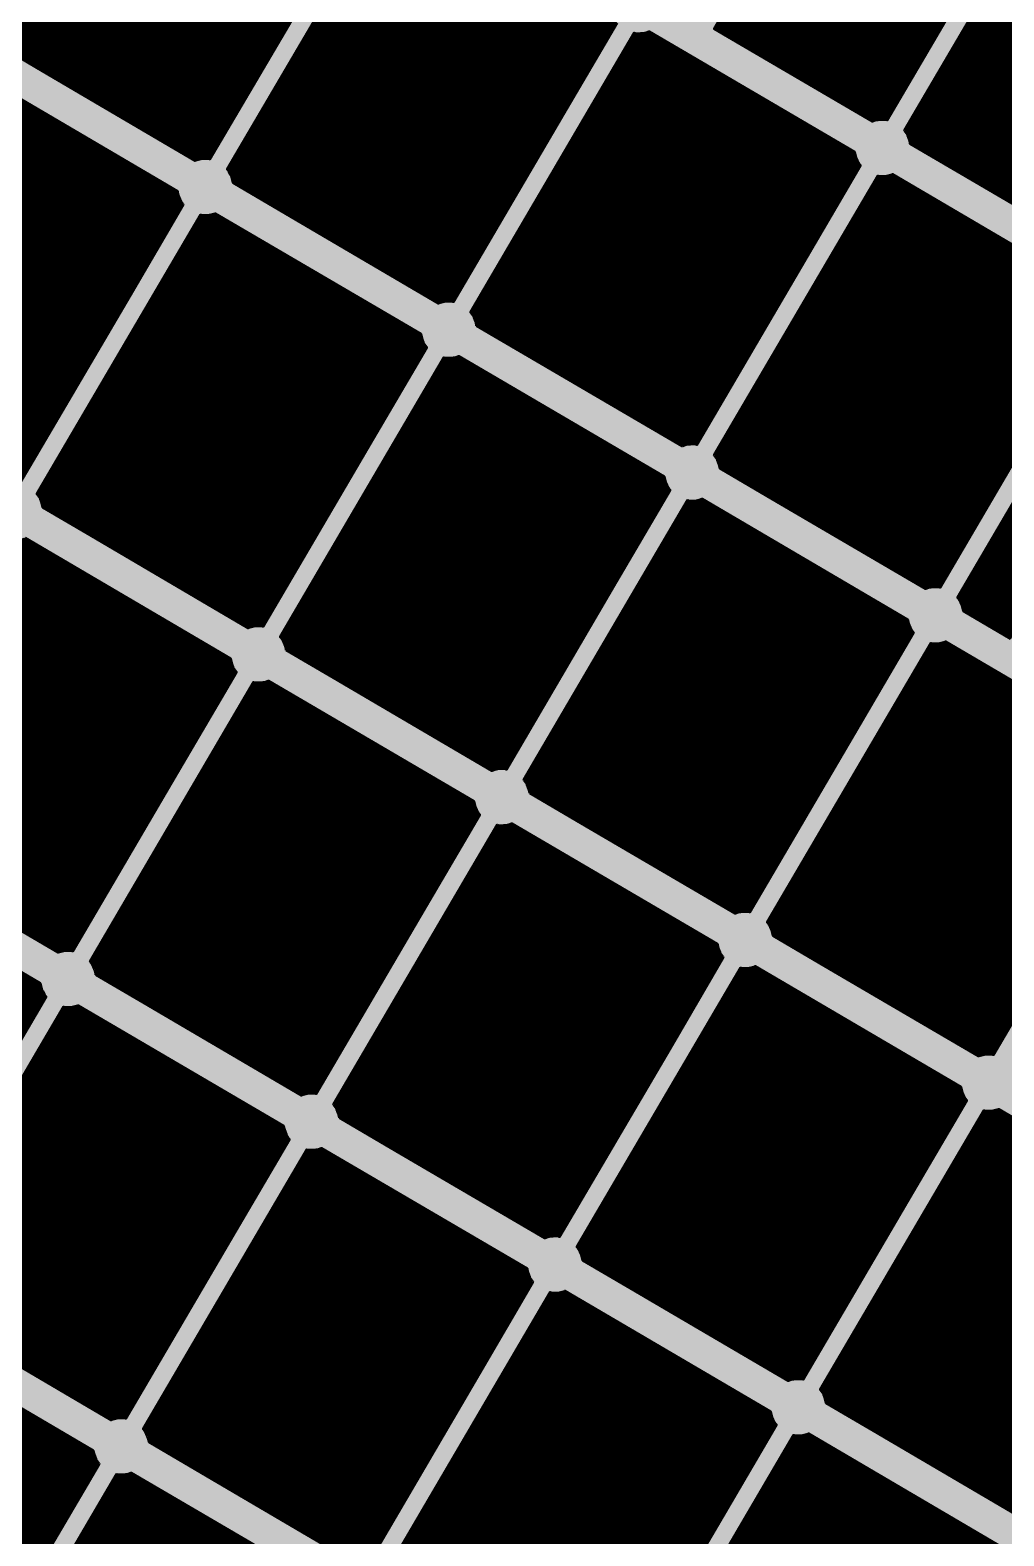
# Model space of a CAD drawing. Header units: metres. Extents: x 729569 to 733474, y 1423763 to 1426173.
# Drawn here: x 730417 to 730831, y 1424411 to 1425051 of the extents above; entities that cross this region are included whole.
import ezdxf

# ---------------------------------------------------------------- set-up
doc = ezdxf.new("R2010")
doc.units = ezdxf.units.M
for name, color, linetype in [('BOUNDARY', 7, 'Continuous'), ('GREEN_AREA', 7, 'Continuous'), ('PARCEL_BORDER', 7, 'Continuous'), ('PARCEL_L', 7, 'Continuous'), ('PARCEL_M', 7, 'Continuous')]:
    doc.layers.add(name, color=color, linetype=linetype)

msp = doc.modelspace()

# ---------------------------------------------------------------- hatches: boundary and pattern name
at = {"layer": 'BOUNDARY', "true_color": 0xdcdcdc}
h = msp.add_hatch(dxfattribs=at)
h.set_pattern_fill('SOLID')
h.paths.add_polyline_path([(731147.16, 1424721.86), (731256.16, 1424608.75), (731244.45, 1424320.13), (731216.28, 1423762.84), (731085.59, 1423834.2), (731085.45, 1423834.27), (731029.37, 1423862.74), (731029.22, 1423862.81), (730813.25, 1423963.61), (730747.11, 1423994.49), (730747.07, 1423994.51), (730733.5, 1424000.7), (730660.17, 1424039.15), (730617.42, 1424061.56), (730529.44, 1424109.24), (730310.18, 1424230.03), (730192.73, 1424303.57), (730172.54, 1424316.68), (730172.45, 1424316.74), (729875.07, 1424500.8), (729806.43, 1424543.45), (729687.49, 1424617.38), (729569.32, 1424690.82), (729612.42, 1424741.31), (729675.47, 1424785.2), (729675.56, 1424785.27), (729762.88, 1424849.07), (729816.98, 1424888.6), (729996.73, 1425019.9), (730119.82, 1425084.44), (730120.07, 1425084.58), (730266.65, 1425172.21), (730267.07, 1425172.49), (730267.45, 1425172.81), (730267.81, 1425173.17), (730268.12, 1425173.56), (730268.4, 1425173.98), (730268.63, 1425174.42), (730359.38, 1425372.62), (730359.55, 1425373.05), (730359.68, 1425373.49), (730359.77, 1425373.93), (730395.3, 1425601.1), (730395.35, 1425601.52), (730395.36, 1425601.94), (730395.34, 1425602.37), (730390.26, 1425652.75), (730458.22, 1425806.03), (730647.82, 1425710.72), (730656.83, 1425706.19), (730670.25, 1425699.44), (730680.5, 1425694.29), (730680.96, 1425694.09), (730681.44, 1425693.93), (730681.93, 1425693.82), (730682.43, 1425693.77), (730682.94, 1425693.76), (730683.44, 1425693.81), (730683.94, 1425693.9), (730684.42, 1425694.05), (730684.89, 1425694.24), (730685.33, 1425694.48), (730685.75, 1425694.77), (730686.14, 1425695.09), (730686.49, 1425695.45), (730686.81, 1425695.85), (730687.08, 1425696.27), (730728.18, 1425768.01), (730728.19, 1425768.02), (730769.13, 1425840.14), (730805.64, 1425904.46), (731213.98, 1425663.18), (731130.61, 1425526.56), (731130.37, 1425526.13), (731130.18, 1425525.67), (731130.04, 1425525.2), (731129.94, 1425524.72), (731129.89, 1425524.23), (731129.88, 1425523.74), (731129.93, 1425523.25), (731130.02, 1425522.76), (731130.16, 1425522.29), (731130.35, 1425521.83), (731130.58, 1425521.4), (731130.85, 1425520.99), (731131.17, 1425520.61), (731131.51, 1425520.26), (731131.9, 1425519.94), (731132.31, 1425519.67), (731180.61, 1425490.69), (731133.33, 1425350.71), (731133.22, 1425350.34), (731133.14, 1425349.98), (731105.49, 1425193.29), (731092.66, 1425120.94), (731092.59, 1425120.23), (731084.29, 1424870.04), (731084.29, 1424869.91), (731083.66, 1424789.99), (731083.68, 1424789.51), (731083.74, 1424789.03), (731083.86, 1424788.56), (731084.01, 1424788.11), (731084.21, 1424787.67), (731084.46, 1424787.25), (731084.74, 1424786.85), (731085.05, 1424786.49), (731147.16, 1424721.86), (731147.16, 1424721.86)])
at = {"layer": 'GREEN_AREA', "true_color": 0x96c896}
h = msp.add_hatch(dxfattribs=at)
h.set_pattern_fill('SOLID')
h.paths.add_polyline_path([(730468.05, 1425170.76), (730469.22, 1425170.77), (730470.39, 1425170.9), (730471.55, 1425171.14), (730472.67, 1425171.49), (730472.8, 1425171.55), (730560.17, 1425120.32), (730560.18, 1425120.18), (730560.43, 1425119.03), (730560.78, 1425117.9), (730561.24, 1425116.82), (730561.8, 1425115.79), (730562.47, 1425114.81), (730562.7, 1425114.53), (730539.91, 1425075.66), (730468.19, 1425117.71), (730419.52, 1425034.7), (730399.46, 1425046.46), (730399.44, 1425046.6), (730399.2, 1425047.76), (730398.85, 1425048.88), (730398.39, 1425049.96), (730397.82, 1425051), (730397.16, 1425051.97), (730396.93, 1425052.25), (730466.52, 1425170.93), (730466.87, 1425170.86), (730468.05, 1425170.76)])
h = msp.add_hatch(dxfattribs=at)
h.set_pattern_fill('SOLID')
h.paths.add_polyline_path([(730863.03, 1425127.07), (730864.15, 1425127.42), (730864.28, 1425127.48), (730951.65, 1425076.25), (730951.67, 1425076.11), (730951.91, 1425074.96), (730952.26, 1425073.83), (730952.72, 1425072.75), (730953.29, 1425071.72), (730953.95, 1425070.74), (730954.18, 1425070.47), (730931.39, 1425031.59), (730859.67, 1425073.64), (730811, 1424990.63), (730790.94, 1425002.4), (730790.92, 1425002.53), (730790.68, 1425003.69), (730790.33, 1425004.81), (730789.87, 1425005.89), (730789.3, 1425006.93), (730788.64, 1425007.9), (730788.41, 1425008.18), (730858, 1425126.86), (730858.36, 1425126.8), (730859.53, 1425126.69), (730860.71, 1425126.7), (730861.88, 1425126.83), (730863.03, 1425127.07)])
h = msp.add_hatch(dxfattribs=at)
h.set_pattern_fill('SOLID')
h.paths.add_polyline_path([(730571.56, 1425110.06), (730572.74, 1425110.07), (730573.91, 1425110.2), (730575.07, 1425110.44), (730576.19, 1425110.79), (730576.32, 1425110.85), (730663.69, 1425059.62), (730663.7, 1425059.48), (730663.94, 1425058.33), (730664.3, 1425057.21), (730664.76, 1425056.12), (730665.32, 1425055.09), (730665.99, 1425054.12), (730666.22, 1425053.84), (730643.42, 1425014.96), (730571.71, 1425057.01), (730523.03, 1424974.01), (730502.98, 1424985.77), (730502.96, 1424985.91), (730502.72, 1424987.06), (730502.37, 1424988.18), (730501.91, 1424989.27), (730501.34, 1424990.3), (730500.68, 1424991.27), (730500.44, 1424991.55), (730570.03, 1425110.23), (730570.39, 1425110.17), (730571.56, 1425110.06)])
h = msp.add_hatch(dxfattribs=at)
h.set_pattern_fill('SOLID')
h.paths.add_polyline_path([(730606.49, 1424925.07), (730606.48, 1424925.21), (730606.24, 1424926.36), (730605.88, 1424927.48), (730605.42, 1424928.57), (730604.86, 1424929.6), (730604.19, 1424930.57), (730603.96, 1424930.85), (730673.55, 1425049.54), (730673.91, 1425049.47), (730675.08, 1425049.37), (730676.26, 1425049.38), (730677.43, 1425049.5), (730678.58, 1425049.74), (730679.71, 1425050.1), (730679.84, 1425050.15), (730767.2, 1424998.92), (730767.22, 1424998.78), (730767.46, 1424997.63), (730767.81, 1424996.51), (730768.27, 1424995.42), (730768.84, 1424994.39), (730769.5, 1424993.42), (730769.74, 1424993.14), (730746.94, 1424954.26), (730675.22, 1424996.32), (730626.55, 1424913.31), (730606.49, 1424925.07)])
h = msp.add_hatch(dxfattribs=at)
h.set_pattern_fill('SOLID')
h.paths.add_polyline_path([(730318.53, 1424908.44), (730318.51, 1424908.58), (730318.27, 1424909.73), (730317.92, 1424910.86), (730317.46, 1424911.94), (730316.89, 1424912.97), (730316.23, 1424913.95), (730316, 1424914.22), (730385.59, 1425032.91), (730385.94, 1425032.84), (730387.12, 1425032.74), (730388.29, 1425032.75), (730389.47, 1425032.88), (730390.62, 1425033.12), (730391.74, 1425033.47), (730391.87, 1425033.52), (730479.24, 1424982.29), (730479.26, 1424982.16), (730479.5, 1424981), (730479.85, 1424979.88), (730480.31, 1424978.8), (730480.88, 1424977.76), (730481.54, 1424976.79), (730481.77, 1424976.51), (730458.98, 1424937.63), (730387.26, 1424979.69), (730338.59, 1424896.68), (730318.53, 1424908.44)])
h = msp.add_hatch(dxfattribs=at)
h.set_pattern_fill('SOLID')
h.paths.add_polyline_path([(730873.25, 1424932.44), (730850.46, 1424893.57), (730778.74, 1424935.62), (730730.07, 1424852.61), (730710.01, 1424864.37), (730710, 1424864.51), (730709.75, 1424865.66), (730709.4, 1424866.79), (730708.94, 1424867.87), (730708.38, 1424868.9), (730707.71, 1424869.88), (730707.48, 1424870.16), (730777.07, 1424988.84), (730777.43, 1424988.77), (730778.6, 1424988.67), (730779.78, 1424988.68), (730780.95, 1424988.81), (730782.1, 1424989.05), (730783.22, 1424989.4), (730783.35, 1424989.46), (730870.72, 1424938.23), (730870.74, 1424938.09), (730870.98, 1424936.93), (730871.33, 1424935.81), (730871.79, 1424934.73), (730872.36, 1424933.69), (730873.02, 1424932.72), (730873.25, 1424932.44)])
h = msp.add_hatch(dxfattribs=at)
h.set_pattern_fill('SOLID')
h.paths.add_polyline_path([(730490.63, 1424972.04), (730491.81, 1424972.05), (730492.98, 1424972.18), (730494.14, 1424972.42), (730495.26, 1424972.77), (730495.39, 1424972.83), (730582.76, 1424921.6), (730582.77, 1424921.46), (730583.01, 1424920.31), (730583.37, 1424919.18), (730583.83, 1424918.1), (730584.39, 1424917.07), (730585.06, 1424916.09), (730585.29, 1424915.81), (730562.49, 1424876.94), (730490.78, 1424918.99), (730442.1, 1424835.98), (730422.05, 1424847.74), (730422.03, 1424847.88), (730421.79, 1424849.04), (730421.44, 1424850.16), (730420.98, 1424851.24), (730420.41, 1424852.28), (730419.75, 1424853.25), (730419.51, 1424853.53), (730489.1, 1424972.21), (730489.46, 1424972.14), (730490.63, 1424972.04)])
h = msp.add_hatch(dxfattribs=at)
h.set_pattern_fill('SOLID')
h.paths.add_polyline_path([(730975.87, 1424873), (730976.54, 1424872.02), (730976.77, 1424871.75), (730953.98, 1424832.87), (730882.26, 1424874.92), (730833.59, 1424791.91), (730813.53, 1424803.67), (730813.51, 1424803.81), (730813.27, 1424804.97), (730812.92, 1424806.09), (730812.46, 1424807.17), (730811.89, 1424808.21), (730811.23, 1424809.18), (730811, 1424809.46), (730880.59, 1424928.14), (730880.94, 1424928.08), (730882.12, 1424927.97), (730883.29, 1424927.98), (730884.46, 1424928.11), (730885.62, 1424928.35), (730886.74, 1424928.7), (730886.87, 1424928.76), (730974.24, 1424877.53), (730974.25, 1424877.39), (730974.5, 1424876.24), (730974.85, 1424875.11), (730975.31, 1424874.03), (730975.87, 1424873)])
h = msp.add_hatch(dxfattribs=at)
h.set_pattern_fill('SOLID')
h.paths.add_polyline_path([(730525.56, 1424787.05), (730525.55, 1424787.19), (730525.31, 1424788.34), (730524.95, 1424789.46), (730524.49, 1424790.55), (730523.93, 1424791.58), (730523.26, 1424792.55), (730523.03, 1424792.83), (730592.62, 1424911.51), (730592.98, 1424911.45), (730594.15, 1424911.34), (730595.33, 1424911.35), (730596.5, 1424911.48), (730597.65, 1424911.72), (730598.78, 1424912.07), (730598.91, 1424912.13), (730686.28, 1424860.9), (730686.29, 1424860.76), (730686.53, 1424859.61), (730686.88, 1424858.48), (730687.34, 1424857.4), (730687.91, 1424856.37), (730688.57, 1424855.4), (730688.81, 1424855.12), (730666.01, 1424816.24), (730594.29, 1424858.29), (730545.62, 1424775.28), (730525.56, 1424787.05)])
h = msp.add_hatch(dxfattribs=at)
h.set_pattern_fill('SOLID')
h.paths.add_polyline_path([(730629.08, 1424726.35), (730629.07, 1424726.49), (730628.82, 1424727.64), (730628.47, 1424728.76), (730628.01, 1424729.85), (730627.45, 1424730.88), (730626.78, 1424731.85), (730626.55, 1424732.13), (730696.14, 1424850.82), (730696.5, 1424850.75), (730697.67, 1424850.65), (730698.85, 1424850.66), (730700.02, 1424850.78), (730701.17, 1424851.02), (730702.29, 1424851.38), (730702.42, 1424851.43), (730789.79, 1424800.2), (730789.81, 1424800.06), (730790.05, 1424798.91), (730790.4, 1424797.79), (730790.86, 1424796.7), (730791.43, 1424795.67), (730792.09, 1424794.7), (730792.32, 1424794.42), (730769.53, 1424755.54), (730697.81, 1424797.6), (730649.14, 1424714.59), (730629.08, 1424726.35)])
h = msp.add_hatch(dxfattribs=at)
h.set_pattern_fill('SOLID')
h.paths.add_polyline_path([(730409.71, 1424834.02), (730410.88, 1424834.03), (730412.05, 1424834.15), (730413.21, 1424834.4), (730414.33, 1424834.75), (730414.46, 1424834.8), (730501.83, 1424783.57), (730501.84, 1424783.44), (730502.08, 1424782.28), (730502.44, 1424781.16), (730502.9, 1424780.08), (730503.46, 1424779.04), (730504.13, 1424778.07), (730504.36, 1424777.79), (730481.57, 1424738.91), (730409.85, 1424780.97), (730361.17, 1424697.96), (730341.12, 1424709.72), (730341.1, 1424709.86), (730340.86, 1424711.01), (730340.51, 1424712.14), (730340.05, 1424713.22), (730339.48, 1424714.25), (730338.82, 1424715.22), (730338.58, 1424715.5), (730408.18, 1424834.19), (730408.53, 1424834.12), (730409.71, 1424834.02)])
h = msp.add_hatch(dxfattribs=at)
h.set_pattern_fill('SOLID')
h.paths.add_polyline_path([(730894.94, 1424734.97), (730895.61, 1424734), (730895.84, 1424733.72), (730873.05, 1424694.85), (730801.33, 1424736.9), (730752.66, 1424653.89), (730732.6, 1424665.65), (730732.58, 1424665.79), (730732.34, 1424666.94), (730731.99, 1424668.07), (730731.53, 1424669.15), (730730.96, 1424670.18), (730730.3, 1424671.16), (730730.07, 1424671.44), (730799.66, 1424790.12), (730800.01, 1424790.05), (730801.19, 1424789.95), (730802.36, 1424789.96), (730803.54, 1424790.09), (730804.69, 1424790.33), (730805.81, 1424790.68), (730805.94, 1424790.74), (730893.31, 1424739.51), (730893.33, 1424739.37), (730893.57, 1424738.21), (730893.92, 1424737.09), (730894.38, 1424736.01), (730894.94, 1424734.97)])
h = msp.add_hatch(dxfattribs=at)
h.set_pattern_fill('SOLID')
h.paths.add_polyline_path([(730444.63, 1424649.02), (730444.62, 1424649.16), (730444.38, 1424650.31), (730444.03, 1424651.44), (730443.56, 1424652.52), (730443, 1424653.56), (730442.34, 1424654.53), (730442.1, 1424654.81), (730511.69, 1424773.49), (730512.05, 1424773.42), (730513.22, 1424773.32), (730514.4, 1424773.33), (730515.57, 1424773.46), (730516.72, 1424773.7), (730517.85, 1424774.05), (730517.98, 1424774.11), (730605.35, 1424722.88), (730605.36, 1424722.74), (730605.6, 1424721.59), (730605.95, 1424720.46), (730606.42, 1424719.38), (730606.98, 1424718.34), (730607.64, 1424717.37), (730607.88, 1424717.09), (730585.08, 1424678.22), (730513.36, 1424720.27), (730464.69, 1424637.26), (730444.63, 1424649.02)])
h = msp.add_hatch(dxfattribs=at)
h.set_pattern_fill('SOLID')
h.paths.add_polyline_path([(730548.15, 1424588.33), (730548.14, 1424588.46), (730547.9, 1424589.62), (730547.54, 1424590.74), (730547.08, 1424591.82), (730546.52, 1424592.86), (730545.85, 1424593.83), (730545.62, 1424594.11), (730615.21, 1424712.79), (730615.57, 1424712.73), (730616.74, 1424712.62), (730617.92, 1424712.63), (730619.09, 1424712.76), (730620.24, 1424713), (730621.36, 1424713.35), (730621.49, 1424713.41), (730708.86, 1424662.18), (730708.88, 1424662.04), (730709.12, 1424660.89), (730709.47, 1424659.76), (730709.93, 1424658.68), (730710.5, 1424657.65), (730711.16, 1424656.67), (730711.39, 1424656.4), (730688.6, 1424617.52), (730616.88, 1424659.57), (730568.21, 1424576.56), (730548.15, 1424588.33)])
h = msp.add_hatch(dxfattribs=at)
h.set_pattern_fill('SOLID')
h.paths.add_polyline_path([(730814.02, 1424596.95), (730814.68, 1424595.98), (730814.91, 1424595.7), (730792.12, 1424556.82), (730720.4, 1424598.88), (730671.73, 1424515.87), (730651.67, 1424527.63), (730651.65, 1424527.77), (730651.41, 1424528.92), (730651.06, 1424530.04), (730650.6, 1424531.13), (730650.03, 1424532.16), (730649.37, 1424533.13), (730649.14, 1424533.41), (730718.73, 1424652.1), (730719.08, 1424652.03), (730720.26, 1424651.93), (730721.44, 1424651.94), (730722.61, 1424652.06), (730723.76, 1424652.3), (730724.88, 1424652.66), (730725.01, 1424652.71), (730812.38, 1424601.48), (730812.4, 1424601.34), (730812.64, 1424600.19), (730812.99, 1424599.07), (730813.45, 1424597.98), (730814.02, 1424596.95)])
h = msp.add_hatch(dxfattribs=at)
h.set_pattern_fill('SOLID')
h.paths.add_polyline_path([(730363.45, 1424512.29), (730363.1, 1424513.42), (730362.63, 1424514.5), (730362.07, 1424515.53), (730361.41, 1424516.5), (730361.17, 1424516.78), (730430.76, 1424635.47), (730431.12, 1424635.4), (730432.29, 1424635.3), (730433.47, 1424635.31), (730434.64, 1424635.43), (730435.79, 1424635.68), (730436.92, 1424636.03), (730437.05, 1424636.08), (730524.42, 1424584.85), (730524.43, 1424584.71), (730524.67, 1424583.56), (730525.02, 1424582.44), (730525.49, 1424581.35), (730526.05, 1424580.32), (730526.71, 1424579.35), (730526.95, 1424579.07), (730504.15, 1424540.19), (730432.43, 1424582.25), (730383.76, 1424499.24), (730363.7, 1424511), (730363.69, 1424511.14), (730363.45, 1424512.29)])
h = msp.add_hatch(dxfattribs=at)
h.set_pattern_fill('SOLID')
h.paths.add_polyline_path([(730917.53, 1424536.25), (730918.2, 1424535.28), (730918.43, 1424535), (730895.63, 1424496.13), (730823.92, 1424538.18), (730775.24, 1424455.17), (730755.19, 1424466.93), (730755.17, 1424467.07), (730754.93, 1424468.22), (730754.58, 1424469.35), (730754.12, 1424470.43), (730753.55, 1424471.46), (730752.89, 1424472.44), (730752.65, 1424472.72), (730822.24, 1424591.4), (730822.6, 1424591.33), (730823.77, 1424591.23), (730824.95, 1424591.24), (730826.12, 1424591.37), (730827.28, 1424591.61), (730828.4, 1424591.96), (730828.53, 1424592.01), (730915.9, 1424540.79), (730915.91, 1424540.65), (730916.15, 1424539.49), (730916.51, 1424538.37), (730916.97, 1424537.29), (730917.53, 1424536.25)])
h = msp.add_hatch(dxfattribs=at)
h.set_pattern_fill('SOLID')
h.paths.add_polyline_path([(730466.97, 1424451.59), (730466.61, 1424452.72), (730466.15, 1424453.8), (730465.59, 1424454.83), (730464.92, 1424455.81), (730464.69, 1424456.09), (730534.28, 1424574.77), (730534.64, 1424574.7), (730535.81, 1424574.6), (730536.99, 1424574.61), (730538.16, 1424574.74), (730539.31, 1424574.98), (730540.44, 1424575.33), (730540.56, 1424575.39), (730627.93, 1424524.16), (730627.95, 1424524.02), (730628.19, 1424522.86), (730628.54, 1424521.74), (730629, 1424520.66), (730629.57, 1424519.62), (730630.23, 1424518.65), (730630.47, 1424518.37), (730607.67, 1424479.5), (730535.95, 1424521.55), (730487.28, 1424438.54), (730467.22, 1424450.3), (730467.21, 1424450.44), (730466.97, 1424451.59)])
h = msp.add_hatch(dxfattribs=at)
h.set_pattern_fill('SOLID')
h.paths.add_polyline_path([(730733.09, 1424458.93), (730733.75, 1424457.95), (730733.98, 1424457.68), (730711.19, 1424418.8), (730639.47, 1424460.85), (730590.8, 1424377.84), (730570.74, 1424389.61), (730570.72, 1424389.74), (730570.48, 1424390.9), (730570.13, 1424392.02), (730569.67, 1424393.1), (730569.1, 1424394.14), (730568.44, 1424395.11), (730568.21, 1424395.39), (730637.8, 1424514.07), (730638.16, 1424514.01), (730639.33, 1424513.9), (730640.51, 1424513.91), (730641.68, 1424514.04), (730642.83, 1424514.28), (730643.95, 1424514.63), (730644.08, 1424514.69), (730731.45, 1424463.46), (730731.47, 1424463.32), (730731.71, 1424462.17), (730732.06, 1424461.04), (730732.52, 1424459.96), (730733.09, 1424458.93)])
h = msp.add_hatch(dxfattribs=at)
h.set_pattern_fill('SOLID')
h.paths.add_polyline_path([(730836.6, 1424398.23), (730837.27, 1424397.26), (730837.5, 1424396.98), (730814.71, 1424358.1), (730742.99, 1424400.16), (730694.32, 1424317.15), (730674.26, 1424328.91), (730674.24, 1424329.05), (730674, 1424330.2), (730673.65, 1424331.32), (730673.19, 1424332.41), (730672.62, 1424333.44), (730671.96, 1424334.41), (730671.73, 1424334.69), (730741.32, 1424453.38), (730741.67, 1424453.31), (730742.85, 1424453.2), (730744.02, 1424453.22), (730745.19, 1424453.34), (730746.35, 1424453.58), (730747.47, 1424453.94), (730747.6, 1424453.99), (730834.97, 1424402.76), (730834.98, 1424402.62), (730835.22, 1424401.47), (730835.58, 1424400.35), (730836.04, 1424399.26), (730836.6, 1424398.23)])
h = msp.add_hatch(dxfattribs=at)
h.set_pattern_fill('SOLID')
h.paths.add_polyline_path([(730547.26, 1424384.84), (730547.61, 1424383.72), (730548.07, 1424382.63), (730548.64, 1424381.6), (730549.3, 1424380.63), (730549.54, 1424380.35), (730526.74, 1424341.47), (730455.02, 1424383.53), (730406.35, 1424300.52), (730386.29, 1424312.28), (730386.28, 1424312.42), (730386.04, 1424313.57), (730385.68, 1424314.69), (730385.22, 1424315.78), (730384.66, 1424316.81), (730383.99, 1424317.78), (730383.76, 1424318.06), (730453.35, 1424436.75), (730453.71, 1424436.68), (730454.88, 1424436.58), (730456.06, 1424436.59), (730457.23, 1424436.71), (730458.38, 1424436.95), (730459.51, 1424437.31), (730459.63, 1424437.36), (730547, 1424386.13), (730547.02, 1424385.99), (730547.26, 1424384.84)])
at = {"layer": 'PARCEL_L', "true_color": 0xffffc8}
h = msp.add_hatch(dxfattribs=at)
h.set_pattern_fill('SOLID')
h.paths.add_polyline_path([(730756.15, 1425134.34), (730827.87, 1425092.29), (730781.08, 1425012.48), (730780.72, 1425012.55), (730779.55, 1425012.65), (730778.37, 1425012.64), (730777.2, 1425012.51), (730776.04, 1425012.27), (730774.92, 1425011.92), (730774.79, 1425011.86), (730707.48, 1425051.33), (730756.15, 1425134.34)])
h = msp.add_hatch(dxfattribs=at)
h.set_pattern_fill('SOLID')
h.paths.add_polyline_path([(730468.19, 1425117.71), (730539.91, 1425075.66), (730493.11, 1424995.85), (730492.75, 1424995.92), (730491.58, 1424996.02), (730490.4, 1424996.01), (730489.23, 1424995.88), (730488.08, 1424995.64), (730486.96, 1424995.29), (730486.83, 1424995.23), (730419.52, 1425034.7), (730468.19, 1425117.71)])
h = msp.add_hatch(dxfattribs=at)
h.set_pattern_fill('SOLID')
h.paths.add_polyline_path([(730859.67, 1425073.64), (730931.39, 1425031.59), (730884.59, 1424951.78), (730884.24, 1424951.85), (730883.06, 1424951.95), (730881.89, 1424951.94), (730880.71, 1424951.82), (730879.56, 1424951.57), (730878.44, 1424951.22), (730878.31, 1424951.17), (730811, 1424990.63), (730859.67, 1425073.64)])
h = msp.add_hatch(dxfattribs=at)
h.set_pattern_fill('SOLID')
h.paths.add_polyline_path([(730571.71, 1425057.01), (730643.42, 1425014.96), (730596.63, 1424935.15), (730596.27, 1424935.22), (730595.1, 1424935.32), (730593.92, 1424935.31), (730592.75, 1424935.19), (730591.6, 1424934.95), (730590.47, 1424934.59), (730590.34, 1424934.54), (730523.03, 1424974.01), (730571.71, 1425057.01)])
h = msp.add_hatch(dxfattribs=at)
h.set_pattern_fill('SOLID')
h.paths.add_polyline_path([(730675.22, 1424996.32), (730746.94, 1424954.26), (730700.15, 1424874.46), (730699.79, 1424874.52), (730698.62, 1424874.63), (730697.44, 1424874.62), (730696.27, 1424874.49), (730695.11, 1424874.25), (730693.99, 1424873.9), (730693.86, 1424873.84), (730626.55, 1424913.31), (730675.22, 1424996.32)])
h = msp.add_hatch(dxfattribs=at)
h.set_pattern_fill('SOLID')
h.paths.add_polyline_path([(730387.26, 1424979.69), (730458.98, 1424937.63), (730412.18, 1424857.83), (730411.82, 1424857.89), (730410.65, 1424858), (730409.47, 1424857.99), (730408.3, 1424857.86), (730407.15, 1424857.62), (730406.03, 1424857.27), (730405.9, 1424857.21), (730338.59, 1424896.68), (730387.26, 1424979.69)])
h = msp.add_hatch(dxfattribs=at)
h.set_pattern_fill('SOLID')
h.paths.add_polyline_path([(730778.74, 1424935.62), (730850.46, 1424893.57), (730803.66, 1424813.76), (730803.31, 1424813.83), (730802.13, 1424813.93), (730800.96, 1424813.92), (730799.79, 1424813.79), (730798.63, 1424813.55), (730797.51, 1424813.2), (730797.38, 1424813.14), (730730.07, 1424852.61), (730778.74, 1424935.62)])
h = msp.add_hatch(dxfattribs=at)
h.set_pattern_fill('SOLID')
h.paths.add_polyline_path([(730490.78, 1424918.99), (730562.49, 1424876.94), (730515.7, 1424797.13), (730515.34, 1424797.2), (730514.17, 1424797.3), (730512.99, 1424797.29), (730511.82, 1424797.16), (730510.67, 1424796.92), (730509.54, 1424796.57), (730509.42, 1424796.51), (730442.1, 1424835.98), (730490.78, 1424918.99)])
h = msp.add_hatch(dxfattribs=at)
h.set_pattern_fill('SOLID')
h.paths.add_polyline_path([(730594.29, 1424858.29), (730666.01, 1424816.24), (730619.22, 1424736.43), (730618.86, 1424736.5), (730617.69, 1424736.6), (730616.51, 1424736.59), (730615.34, 1424736.47), (730614.19, 1424736.22), (730613.06, 1424735.87), (730612.93, 1424735.82), (730545.62, 1424775.28), (730594.29, 1424858.29)])
h = msp.add_hatch(dxfattribs=at)
h.set_pattern_fill('SOLID')
h.paths.add_polyline_path([(730697.81, 1424797.6), (730769.53, 1424755.54), (730722.73, 1424675.74), (730722.38, 1424675.8), (730721.2, 1424675.91), (730720.03, 1424675.9), (730718.86, 1424675.77), (730717.7, 1424675.53), (730716.58, 1424675.17), (730716.45, 1424675.12), (730649.14, 1424714.59), (730697.81, 1424797.6)])
h = msp.add_hatch(dxfattribs=at)
h.set_pattern_fill('SOLID')
h.paths.add_polyline_path([(730409.85, 1424780.97), (730481.57, 1424738.91), (730434.77, 1424659.11), (730434.41, 1424659.17), (730433.24, 1424659.28), (730432.06, 1424659.27), (730430.89, 1424659.14), (730429.74, 1424658.9), (730428.61, 1424658.55), (730428.49, 1424658.49), (730361.17, 1424697.96), (730409.85, 1424780.97)])
h = msp.add_hatch(dxfattribs=at)
h.set_pattern_fill('SOLID')
h.paths.add_polyline_path([(730801.33, 1424736.9), (730873.05, 1424694.85), (730826.25, 1424615.04), (730825.89, 1424615.11), (730824.72, 1424615.21), (730823.54, 1424615.2), (730822.37, 1424615.07), (730821.22, 1424614.83), (730820.1, 1424614.48), (730819.97, 1424614.42), (730752.66, 1424653.89), (730801.33, 1424736.9)])
h = msp.add_hatch(dxfattribs=at)
h.set_pattern_fill('SOLID')
h.paths.add_polyline_path([(730513.36, 1424720.27), (730585.08, 1424678.22), (730538.29, 1424598.41), (730537.93, 1424598.48), (730536.76, 1424598.58), (730535.58, 1424598.57), (730534.41, 1424598.44), (730533.26, 1424598.2), (730532.13, 1424597.85), (730532, 1424597.79), (730464.69, 1424637.26), (730513.36, 1424720.27)])
h = msp.add_hatch(dxfattribs=at)
h.set_pattern_fill('SOLID')
h.paths.add_polyline_path([(730616.88, 1424659.57), (730688.6, 1424617.52), (730641.8, 1424537.71), (730641.45, 1424537.78), (730640.27, 1424537.88), (730639.1, 1424537.87), (730637.93, 1424537.75), (730636.77, 1424537.5), (730635.65, 1424537.15), (730635.52, 1424537.1), (730568.21, 1424576.56), (730616.88, 1424659.57)])
h = msp.add_hatch(dxfattribs=at)
h.set_pattern_fill('SOLID')
h.paths.add_polyline_path([(730720.4, 1424598.88), (730792.12, 1424556.82), (730745.32, 1424477.01), (730744.96, 1424477.08), (730743.79, 1424477.19), (730742.61, 1424477.17), (730741.44, 1424477.05), (730740.29, 1424476.81), (730739.17, 1424476.45), (730739.04, 1424476.4), (730671.73, 1424515.87), (730720.4, 1424598.88)])
h = msp.add_hatch(dxfattribs=at)
h.set_pattern_fill('SOLID')
h.paths.add_polyline_path([(730432.43, 1424582.25), (730504.15, 1424540.19), (730457.36, 1424460.39), (730457, 1424460.45), (730455.83, 1424460.56), (730454.65, 1424460.55), (730453.48, 1424460.42), (730452.33, 1424460.18), (730451.2, 1424459.83), (730451.07, 1424459.77), (730383.76, 1424499.24), (730432.43, 1424582.25)])
h = msp.add_hatch(dxfattribs=at)
h.set_pattern_fill('SOLID')
h.paths.add_polyline_path([(730823.92, 1424538.18), (730895.63, 1424496.13), (730848.84, 1424416.32), (730848.48, 1424416.39), (730847.31, 1424416.49), (730846.13, 1424416.48), (730844.96, 1424416.35), (730843.81, 1424416.11), (730842.68, 1424415.76), (730842.56, 1424415.7), (730775.24, 1424455.17), (730823.92, 1424538.18)])
h = msp.add_hatch(dxfattribs=at)
h.set_pattern_fill('SOLID')
h.paths.add_polyline_path([(730535.95, 1424521.55), (730607.67, 1424479.5), (730560.88, 1424399.69), (730560.52, 1424399.76), (730559.35, 1424399.86), (730558.17, 1424399.85), (730557, 1424399.72), (730555.84, 1424399.48), (730554.72, 1424399.13), (730554.59, 1424399.07), (730487.28, 1424438.54), (730535.95, 1424521.55)])
h = msp.add_hatch(dxfattribs=at)
h.set_pattern_fill('SOLID')
h.paths.add_polyline_path([(730639.47, 1424460.85), (730711.19, 1424418.8), (730664.39, 1424338.99), (730664.04, 1424339.06), (730662.86, 1424339.16), (730661.68, 1424339.15), (730660.51, 1424339.02), (730659.36, 1424338.78), (730658.24, 1424338.43), (730658.11, 1424338.38), (730590.8, 1424377.84), (730639.47, 1424460.85)])
at = {"layer": 'PARCEL_M', "true_color": 0xc8dcff}
h = msp.add_hatch(dxfattribs=at)
h.set_pattern_fill('SOLID')
h.paths.add_polyline_path([(730337.69, 1424616.05), (730371.85, 1424674.31), (730420.9, 1424645.55), (730420.91, 1424645.41), (730421.15, 1424644.26), (730421.51, 1424643.14), (730421.97, 1424642.05), (730422.53, 1424641.02), (730423.2, 1424640.05), (730423.43, 1424639.77), (730391.14, 1424584.7), (730337.69, 1424616.05)])
h = msp.add_hatch(dxfattribs=at)
h.set_pattern_fill('SOLID')
h.paths.add_polyline_path([(730360.28, 1424417.33), (730394.44, 1424475.59), (730443.49, 1424446.83), (730443.5, 1424446.69), (730443.74, 1424445.54), (730444.1, 1424444.42), (730444.56, 1424443.33), (730445.12, 1424442.3), (730445.79, 1424441.33), (730446.02, 1424441.05), (730413.73, 1424385.98), (730360.28, 1424417.33)])

# ---------------------------------------------------------------- linework, layer by layer
at = {"layer": 'PARCEL_BORDER', "lineweight": 50, "true_color": 0x323232}
for points in [[(730756.15, 1425134.34), (730827.87, 1425092.29), (730781.08, 1425012.48), (730780.72, 1425012.55), (730779.55, 1425012.65), (730778.37, 1425012.64), (730777.2, 1425012.51), (730776.04, 1425012.27), (730774.92, 1425011.92), (730774.79, 1425011.86), (730707.48, 1425051.33), (730756.15, 1425134.34)], [(730468.19, 1425117.71), (730539.91, 1425075.66), (730493.11, 1424995.85), (730492.75, 1424995.92), (730491.58, 1424996.02), (730490.4, 1424996.01), (730489.23, 1424995.88), (730488.08, 1424995.64), (730486.96, 1424995.29), (730486.83, 1424995.23), (730419.52, 1425034.7), (730468.19, 1425117.71)], [(730859.67, 1425073.64), (730931.39, 1425031.59), (730884.59, 1424951.78), (730884.24, 1424951.85), (730883.06, 1424951.95), (730881.89, 1424951.94), (730880.71, 1424951.82), (730879.56, 1424951.57), (730878.44, 1424951.22), (730878.31, 1424951.17), (730811, 1424990.63), (730859.67, 1425073.64)], [(730571.71, 1425057.01), (730643.42, 1425014.96), (730596.63, 1424935.15), (730596.27, 1424935.22), (730595.1, 1424935.32), (730593.92, 1424935.31), (730592.75, 1424935.19), (730591.6, 1424934.95), (730590.47, 1424934.59), (730590.34, 1424934.54), (730523.03, 1424974.01), (730571.71, 1425057.01)], [(730675.22, 1424996.32), (730746.94, 1424954.26), (730700.15, 1424874.46), (730699.79, 1424874.52), (730698.62, 1424874.63), (730697.44, 1424874.62), (730696.27, 1424874.49), (730695.11, 1424874.25), (730693.99, 1424873.9), (730693.86, 1424873.84), (730626.55, 1424913.31), (730675.22, 1424996.32)], [(730387.26, 1424979.69), (730458.98, 1424937.63), (730412.18, 1424857.83), (730411.82, 1424857.89), (730410.65, 1424858), (730409.47, 1424857.99), (730408.3, 1424857.86), (730407.15, 1424857.62), (730406.03, 1424857.27), (730405.9, 1424857.21), (730338.59, 1424896.68), (730387.26, 1424979.69)], [(730778.74, 1424935.62), (730850.46, 1424893.57), (730803.66, 1424813.76), (730803.31, 1424813.83), (730802.13, 1424813.93), (730800.96, 1424813.92), (730799.79, 1424813.79), (730798.63, 1424813.55), (730797.51, 1424813.2), (730797.38, 1424813.14), (730730.07, 1424852.61), (730778.74, 1424935.62)], [(730490.78, 1424918.99), (730562.49, 1424876.94), (730515.7, 1424797.13), (730515.34, 1424797.2), (730514.17, 1424797.3), (730512.99, 1424797.29), (730511.82, 1424797.16), (730510.67, 1424796.92), (730509.54, 1424796.57), (730509.42, 1424796.51), (730442.1, 1424835.98), (730490.78, 1424918.99)], [(730594.29, 1424858.29), (730666.01, 1424816.24), (730619.22, 1424736.43), (730618.86, 1424736.5), (730617.69, 1424736.6), (730616.51, 1424736.59), (730615.34, 1424736.47), (730614.19, 1424736.22), (730613.06, 1424735.87), (730612.93, 1424735.82), (730545.62, 1424775.28), (730594.29, 1424858.29)], [(730697.81, 1424797.6), (730769.53, 1424755.54), (730722.73, 1424675.74), (730722.38, 1424675.8), (730721.2, 1424675.91), (730720.03, 1424675.9), (730718.86, 1424675.77), (730717.7, 1424675.53), (730716.58, 1424675.17), (730716.45, 1424675.12), (730649.14, 1424714.59), (730697.81, 1424797.6)], [(730409.85, 1424780.97), (730481.57, 1424738.91), (730434.77, 1424659.11), (730434.41, 1424659.17), (730433.24, 1424659.28), (730432.06, 1424659.27), (730430.89, 1424659.14), (730429.74, 1424658.9), (730428.61, 1424658.55), (730428.49, 1424658.49), (730361.17, 1424697.96), (730409.85, 1424780.97)], [(730801.33, 1424736.9), (730873.05, 1424694.85), (730826.25, 1424615.04), (730825.89, 1424615.11), (730824.72, 1424615.21), (730823.54, 1424615.2), (730822.37, 1424615.07), (730821.22, 1424614.83), (730820.1, 1424614.48), (730819.97, 1424614.42), (730752.66, 1424653.89), (730801.33, 1424736.9)], [(730513.36, 1424720.27), (730585.08, 1424678.22), (730538.29, 1424598.41), (730537.93, 1424598.48), (730536.76, 1424598.58), (730535.58, 1424598.57), (730534.41, 1424598.44), (730533.26, 1424598.2), (730532.13, 1424597.85), (730532, 1424597.79), (730464.69, 1424637.26), (730513.36, 1424720.27)], [(730337.69, 1424616.05), (730371.85, 1424674.31), (730420.9, 1424645.55), (730420.91, 1424645.41), (730421.15, 1424644.26), (730421.51, 1424643.14), (730421.97, 1424642.05), (730422.53, 1424641.02), (730423.2, 1424640.05), (730423.43, 1424639.77), (730391.14, 1424584.7), (730337.69, 1424616.05)], [(730616.88, 1424659.57), (730688.6, 1424617.52), (730641.8, 1424537.71), (730641.45, 1424537.78), (730640.27, 1424537.88), (730639.1, 1424537.87), (730637.93, 1424537.75), (730636.77, 1424537.5), (730635.65, 1424537.15), (730635.52, 1424537.1), (730568.21, 1424576.56), (730616.88, 1424659.57)], [(730720.4, 1424598.88), (730792.12, 1424556.82), (730745.32, 1424477.01), (730744.96, 1424477.08), (730743.79, 1424477.19), (730742.61, 1424477.17), (730741.44, 1424477.05), (730740.29, 1424476.81), (730739.17, 1424476.45), (730739.04, 1424476.4), (730671.73, 1424515.87), (730720.4, 1424598.88)], [(730432.43, 1424582.25), (730504.15, 1424540.19), (730457.36, 1424460.39), (730457, 1424460.45), (730455.83, 1424460.56), (730454.65, 1424460.55), (730453.48, 1424460.42), (730452.33, 1424460.18), (730451.2, 1424459.83), (730451.07, 1424459.77), (730383.76, 1424499.24), (730432.43, 1424582.25)], [(730823.92, 1424538.18), (730895.63, 1424496.13), (730848.84, 1424416.32), (730848.48, 1424416.39), (730847.31, 1424416.49), (730846.13, 1424416.48), (730844.96, 1424416.35), (730843.81, 1424416.11), (730842.68, 1424415.76), (730842.56, 1424415.7), (730775.24, 1424455.17), (730823.92, 1424538.18)], [(730535.95, 1424521.55), (730607.67, 1424479.5), (730560.88, 1424399.69), (730560.52, 1424399.76), (730559.35, 1424399.86), (730558.17, 1424399.85), (730557, 1424399.72), (730555.84, 1424399.48), (730554.72, 1424399.13), (730554.59, 1424399.07), (730487.28, 1424438.54), (730535.95, 1424521.55)], [(730360.28, 1424417.33), (730394.44, 1424475.59), (730443.49, 1424446.83), (730443.5, 1424446.69), (730443.74, 1424445.54), (730444.1, 1424444.42), (730444.56, 1424443.33), (730445.12, 1424442.3), (730445.79, 1424441.33), (730446.02, 1424441.05), (730413.73, 1424385.98), (730360.28, 1424417.33)], [(730639.47, 1424460.85), (730711.19, 1424418.8), (730664.39, 1424338.99), (730664.04, 1424339.06), (730662.86, 1424339.16), (730661.68, 1424339.15), (730660.51, 1424339.02), (730659.36, 1424338.78), (730658.24, 1424338.43), (730658.11, 1424338.38), (730590.8, 1424377.84), (730639.47, 1424460.85)]]:
    msp.add_lwpolyline(points, close=True, dxfattribs=at)
at = {"layer": 'PARCEL_BORDER', "lineweight": 50, "true_color": 0x326432}
for points in [[(730954.18, 1425070.47), (730931.39, 1425031.59), (730859.67, 1425073.64), (730811, 1424990.63), (730790.94, 1425002.4), (730790.92, 1425002.53), (730790.68, 1425003.69), (730790.33, 1425004.81), (730789.87, 1425005.89), (730789.3, 1425006.93), (730788.64, 1425007.9), (730788.41, 1425008.18), (730858, 1425126.86)], [(730468.19, 1425117.71), (730419.52, 1425034.7), (730399.46, 1425046.46), (730399.44, 1425046.6), (730399.2, 1425047.76), (730398.85, 1425048.88), (730398.39, 1425049.96), (730397.82, 1425051)], [(730666.22, 1425053.84), (730643.42, 1425014.96), (730571.71, 1425057.01), (730523.03, 1424974.01), (730502.98, 1424985.77), (730502.96, 1424985.91), (730502.72, 1424987.06), (730502.37, 1424988.18), (730501.91, 1424989.27), (730501.34, 1424990.3), (730500.68, 1424991.27), (730500.44, 1424991.55), (730570.03, 1425110.23)], [(730391.87, 1425033.52), (730479.24, 1424982.29), (730479.26, 1424982.16), (730479.5, 1424981), (730479.85, 1424979.88), (730480.31, 1424978.8), (730480.88, 1424977.76), (730481.54, 1424976.79), (730481.77, 1424976.51), (730458.98, 1424937.63), (730387.26, 1424979.69)], [(730850.46, 1424893.57), (730778.74, 1424935.62), (730730.07, 1424852.61), (730710.01, 1424864.37), (730710, 1424864.51), (730709.75, 1424865.66), (730709.4, 1424866.79), (730708.94, 1424867.87), (730708.38, 1424868.9), (730707.71, 1424869.88), (730707.48, 1424870.16), (730777.07, 1424988.84), (730777.43, 1424988.77), (730778.6, 1424988.67), (730779.78, 1424988.68), (730780.95, 1424988.81), (730782.1, 1424989.05), (730783.22, 1424989.4), (730783.35, 1424989.46), (730870.72, 1424938.23)], [(730833.59, 1424791.91), (730813.53, 1424803.67), (730813.51, 1424803.81), (730813.27, 1424804.97), (730812.92, 1424806.09), (730812.46, 1424807.17), (730811.89, 1424808.21), (730811.23, 1424809.18), (730811, 1424809.46), (730880.59, 1424928.14)], [(730414.46, 1424834.8), (730501.83, 1424783.57), (730501.84, 1424783.44), (730502.08, 1424782.28), (730502.44, 1424781.16), (730502.9, 1424780.08), (730503.46, 1424779.04), (730504.13, 1424778.07), (730504.36, 1424777.79), (730481.57, 1424738.91), (730409.85, 1424780.97)], [(730873.05, 1424694.85), (730801.33, 1424736.9), (730752.66, 1424653.89), (730732.6, 1424665.65), (730732.58, 1424665.79), (730732.34, 1424666.94), (730731.99, 1424668.07), (730731.53, 1424669.15), (730730.96, 1424670.18), (730730.3, 1424671.16), (730730.07, 1424671.44), (730799.66, 1424790.12), (730800.01, 1424790.05), (730801.19, 1424789.95), (730802.36, 1424789.96), (730803.54, 1424790.09), (730804.69, 1424790.33), (730805.81, 1424790.68), (730805.94, 1424790.74), (730893.31, 1424739.51)], [(730361.17, 1424516.78), (730430.76, 1424635.47), (730431.12, 1424635.4), (730432.29, 1424635.3), (730433.47, 1424635.31), (730434.64, 1424635.43), (730435.79, 1424635.68), (730436.92, 1424636.03), (730437.05, 1424636.08), (730524.42, 1424584.85), (730524.43, 1424584.71), (730524.67, 1424583.56), (730525.02, 1424582.44), (730525.49, 1424581.35), (730526.05, 1424580.32), (730526.71, 1424579.35), (730526.95, 1424579.07), (730504.15, 1424540.19), (730432.43, 1424582.25), (730383.76, 1424499.24)], [(730895.63, 1424496.13), (730823.92, 1424538.18), (730775.24, 1424455.17), (730755.19, 1424466.93), (730755.17, 1424467.07), (730754.93, 1424468.22), (730754.58, 1424469.35), (730754.12, 1424470.43), (730753.55, 1424471.46), (730752.89, 1424472.44), (730752.65, 1424472.72), (730822.24, 1424591.4), (730822.6, 1424591.33), (730823.77, 1424591.23), (730824.95, 1424591.24), (730826.12, 1424591.37), (730827.28, 1424591.61), (730828.4, 1424591.96), (730828.53, 1424592.01), (730915.9, 1424540.79)], [(730568.21, 1424395.39), (730637.8, 1424514.07), (730638.16, 1424514.01), (730639.33, 1424513.9), (730640.51, 1424513.91), (730641.68, 1424514.04), (730642.83, 1424514.28), (730643.95, 1424514.63), (730644.08, 1424514.69), (730731.45, 1424463.46), (730731.47, 1424463.32), (730731.71, 1424462.17), (730732.06, 1424461.04), (730732.52, 1424459.96), (730733.09, 1424458.93), (730733.09, 1424458.93), (730733.75, 1424457.95), (730733.98, 1424457.68), (730711.19, 1424418.8), (730639.47, 1424460.85), (730590.8, 1424377.84)], [(730671.73, 1424334.69), (730741.32, 1424453.38), (730741.67, 1424453.31), (730742.85, 1424453.2), (730744.02, 1424453.22), (730745.19, 1424453.34), (730746.35, 1424453.58), (730747.47, 1424453.94), (730747.6, 1424453.99), (730834.97, 1424402.76)], [(730383.76, 1424318.06), (730453.35, 1424436.75), (730453.71, 1424436.68), (730454.88, 1424436.58), (730456.06, 1424436.59), (730457.23, 1424436.71), (730458.38, 1424436.95), (730459.51, 1424437.31), (730459.63, 1424437.36), (730547, 1424386.13), (730547.02, 1424385.99), (730547.26, 1424384.84), (730547.26, 1424384.84), (730547.61, 1424383.72), (730548.07, 1424382.63), (730548.64, 1424381.6), (730549.3, 1424380.63), (730549.54, 1424380.35), (730526.74, 1424341.47), (730455.02, 1424383.53), (730406.35, 1424300.52)]]:
    msp.add_lwpolyline(points, dxfattribs=at)
for points in [[(730606.49, 1424925.07), (730606.48, 1424925.21), (730606.24, 1424926.36), (730605.88, 1424927.48), (730605.42, 1424928.57), (730604.86, 1424929.6), (730604.19, 1424930.57), (730603.96, 1424930.85), (730673.55, 1425049.54), (730673.91, 1425049.47), (730675.08, 1425049.37), (730676.26, 1425049.38), (730677.43, 1425049.5), (730678.58, 1425049.74), (730679.71, 1425050.1), (730679.84, 1425050.15), (730767.2, 1424998.92), (730767.22, 1424998.78), (730767.46, 1424997.63), (730767.81, 1424996.51), (730768.27, 1424995.42), (730768.84, 1424994.39), (730769.5, 1424993.42), (730769.74, 1424993.14), (730746.94, 1424954.26), (730675.22, 1424996.32), (730626.55, 1424913.31), (730606.49, 1424925.07)], [(730490.63, 1424972.04), (730491.81, 1424972.05), (730492.98, 1424972.18), (730494.14, 1424972.42), (730495.26, 1424972.77), (730495.39, 1424972.83), (730582.76, 1424921.6), (730582.77, 1424921.46), (730583.01, 1424920.31), (730583.37, 1424919.18), (730583.83, 1424918.1), (730584.39, 1424917.07), (730585.06, 1424916.09), (730585.29, 1424915.81), (730562.49, 1424876.94), (730490.78, 1424918.99), (730442.1, 1424835.98), (730422.05, 1424847.74), (730422.03, 1424847.88), (730421.79, 1424849.04), (730421.44, 1424850.16), (730420.98, 1424851.24), (730420.41, 1424852.28), (730419.75, 1424853.25), (730419.51, 1424853.53), (730489.1, 1424972.21), (730489.46, 1424972.14), (730490.63, 1424972.04)], [(730525.56, 1424787.05), (730525.55, 1424787.19), (730525.31, 1424788.34), (730524.95, 1424789.46), (730524.49, 1424790.55), (730523.93, 1424791.58), (730523.26, 1424792.55), (730523.03, 1424792.83), (730592.62, 1424911.51), (730592.98, 1424911.45), (730594.15, 1424911.34), (730595.33, 1424911.35), (730596.5, 1424911.48), (730597.65, 1424911.72), (730598.78, 1424912.07), (730598.91, 1424912.13), (730686.28, 1424860.9), (730686.29, 1424860.76), (730686.53, 1424859.61), (730686.88, 1424858.48), (730687.34, 1424857.4), (730687.91, 1424856.37), (730688.57, 1424855.4), (730688.81, 1424855.12), (730666.01, 1424816.24), (730594.29, 1424858.29), (730545.62, 1424775.28), (730525.56, 1424787.05)], [(730629.08, 1424726.35), (730629.07, 1424726.49), (730628.82, 1424727.64), (730628.47, 1424728.76), (730628.01, 1424729.85), (730627.45, 1424730.88), (730626.78, 1424731.85), (730626.55, 1424732.13), (730696.14, 1424850.82), (730696.5, 1424850.75), (730697.67, 1424850.65), (730698.85, 1424850.66), (730700.02, 1424850.78), (730701.17, 1424851.02), (730702.29, 1424851.38), (730702.42, 1424851.43), (730789.79, 1424800.2), (730789.81, 1424800.06), (730790.05, 1424798.91), (730790.4, 1424797.79), (730790.86, 1424796.7), (730791.43, 1424795.67), (730792.09, 1424794.7), (730792.32, 1424794.42), (730769.53, 1424755.54), (730697.81, 1424797.6), (730649.14, 1424714.59), (730629.08, 1424726.35)], [(730444.63, 1424649.02), (730444.62, 1424649.16), (730444.38, 1424650.31), (730444.03, 1424651.44), (730443.56, 1424652.52), (730443, 1424653.56), (730442.34, 1424654.53), (730442.1, 1424654.81), (730511.69, 1424773.49), (730512.05, 1424773.42), (730513.22, 1424773.32), (730514.4, 1424773.33), (730515.57, 1424773.46), (730516.72, 1424773.7), (730517.85, 1424774.05), (730517.98, 1424774.11), (730605.35, 1424722.88), (730605.36, 1424722.74), (730605.6, 1424721.59), (730605.95, 1424720.46), (730606.42, 1424719.38), (730606.98, 1424718.34), (730607.64, 1424717.37), (730607.88, 1424717.09), (730585.08, 1424678.22), (730513.36, 1424720.27), (730464.69, 1424637.26), (730444.63, 1424649.02)], [(730548.15, 1424588.33), (730548.14, 1424588.46), (730547.9, 1424589.62), (730547.54, 1424590.74), (730547.08, 1424591.82), (730546.52, 1424592.86), (730545.85, 1424593.83), (730545.62, 1424594.11), (730615.21, 1424712.79), (730615.57, 1424712.73), (730616.74, 1424712.62), (730617.92, 1424712.63), (730619.09, 1424712.76), (730620.24, 1424713), (730621.36, 1424713.35), (730621.49, 1424713.41), (730708.86, 1424662.18), (730708.88, 1424662.04), (730709.12, 1424660.89), (730709.47, 1424659.76), (730709.93, 1424658.68), (730710.5, 1424657.65), (730711.16, 1424656.67), (730711.39, 1424656.4), (730688.6, 1424617.52), (730616.88, 1424659.57), (730568.21, 1424576.56), (730548.15, 1424588.33)], [(730814.02, 1424596.95), (730814.68, 1424595.98), (730814.91, 1424595.7), (730792.12, 1424556.82), (730720.4, 1424598.88), (730671.73, 1424515.87), (730651.67, 1424527.63), (730651.65, 1424527.77), (730651.41, 1424528.92), (730651.06, 1424530.04), (730650.6, 1424531.13), (730650.03, 1424532.16), (730649.37, 1424533.13), (730649.14, 1424533.41), (730718.73, 1424652.1), (730719.08, 1424652.03), (730720.26, 1424651.93), (730721.44, 1424651.94), (730722.61, 1424652.06), (730723.76, 1424652.3), (730724.88, 1424652.66), (730725.01, 1424652.71), (730812.38, 1424601.48), (730812.4, 1424601.34), (730812.64, 1424600.19), (730812.99, 1424599.07), (730813.45, 1424597.98), (730814.02, 1424596.95)], [(730466.97, 1424451.59), (730466.61, 1424452.72), (730466.15, 1424453.8), (730465.59, 1424454.83), (730464.92, 1424455.81), (730464.69, 1424456.09), (730534.28, 1424574.77), (730534.64, 1424574.7), (730535.81, 1424574.6), (730536.99, 1424574.61), (730538.16, 1424574.74), (730539.31, 1424574.98), (730540.44, 1424575.33), (730540.56, 1424575.39), (730627.93, 1424524.16), (730627.95, 1424524.02), (730628.19, 1424522.86), (730628.54, 1424521.74), (730629, 1424520.66), (730629.57, 1424519.62), (730630.23, 1424518.65), (730630.47, 1424518.37), (730607.67, 1424479.5), (730535.95, 1424521.55), (730487.28, 1424438.54), (730467.22, 1424450.3), (730467.21, 1424450.44), (730466.97, 1424451.59)]]:
    msp.add_lwpolyline(points, close=True, dxfattribs=at)

doc.saveas('drawing.dxf')
